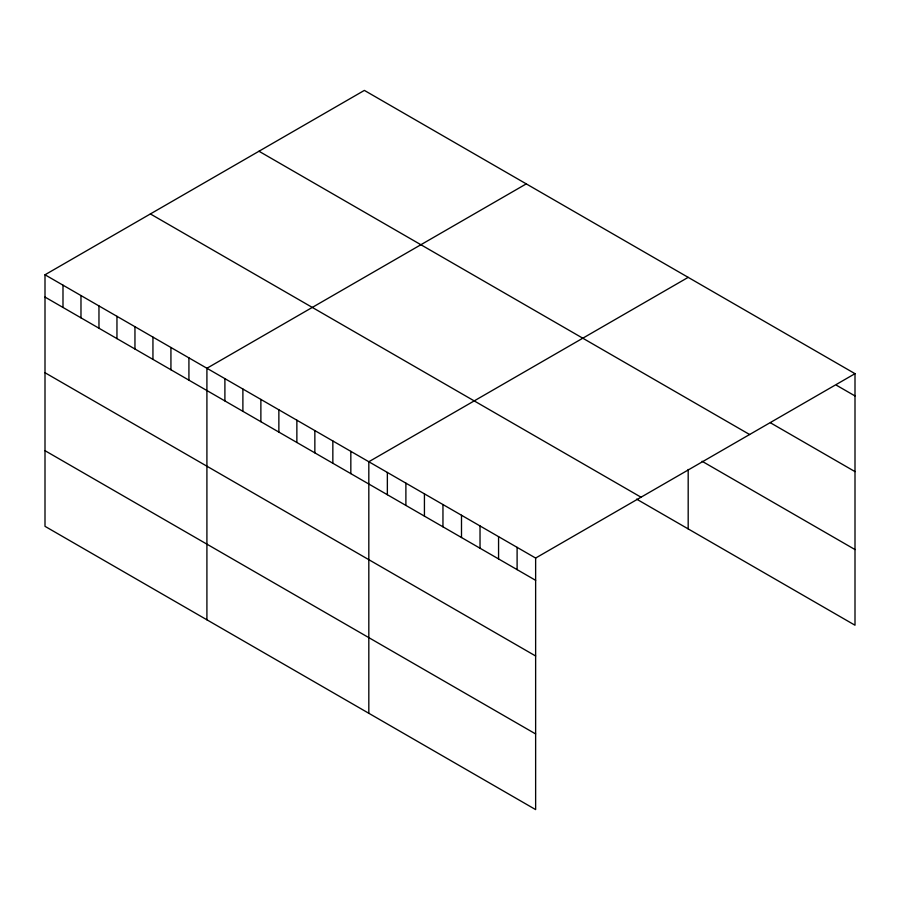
<?xml version="1.0" encoding="UTF-8"?>
<svg xmlns="http://www.w3.org/2000/svg" width="900" height="900" viewBox="0 0 900 900"><rect width="100%" height="100%" fill="white"/><g stroke="black" fill="none" stroke-linecap="round" stroke-linejoin="round"><path stroke-width="1.35" d="M45 274.781L535.635 558.056L535.635 809.595L45 526.331L45 274.781L364.365 90.405L855 373.669L855 625.219L636.615 499.129M526.275 183.881L206.91 368.269L206.91 619.808M688.185 277.358L368.82 461.745L368.82 713.284M535.635 558.056L855 373.669M836.46 385.245L855 395.944M770.434 422.786L855 471.611M258.975 151.245L749.61 434.52M702.09 461.272L855 549.551M150.39 213.941L641.025 497.205M45 297.067L535.635 580.331M45 372.724L535.635 655.988M45 450.675L535.635 733.939M688.185 469.463L688.185 528.908M517.106 547.346L517.106 569.632M498.566 536.648L498.566 558.934M480.026 525.949L480.026 548.224M461.498 515.25L461.498 537.525M442.957 504.551L442.957 526.826M424.429 493.841L424.429 516.127M405.889 483.142L405.889 505.429M387.36 472.444L387.36 494.719M350.831 451.35L350.831 473.636M332.843 440.966L332.843 463.252M314.854 430.582L314.854 452.858M296.865 420.199L296.865 442.474M278.865 409.815L278.865 432.09M260.876 399.42L260.876 421.706M242.888 389.036L242.888 411.311M224.899 378.652L224.899 400.928M188.921 357.874L188.921 380.16M170.933 347.49L170.933 369.765M152.944 337.106L152.944 359.381M134.955 326.723L134.955 348.998M116.955 316.327L116.955 338.614M98.966 305.944L98.966 328.23M80.978 295.56L80.978 317.835M62.989 285.176L62.989 307.451"/></g></svg>
